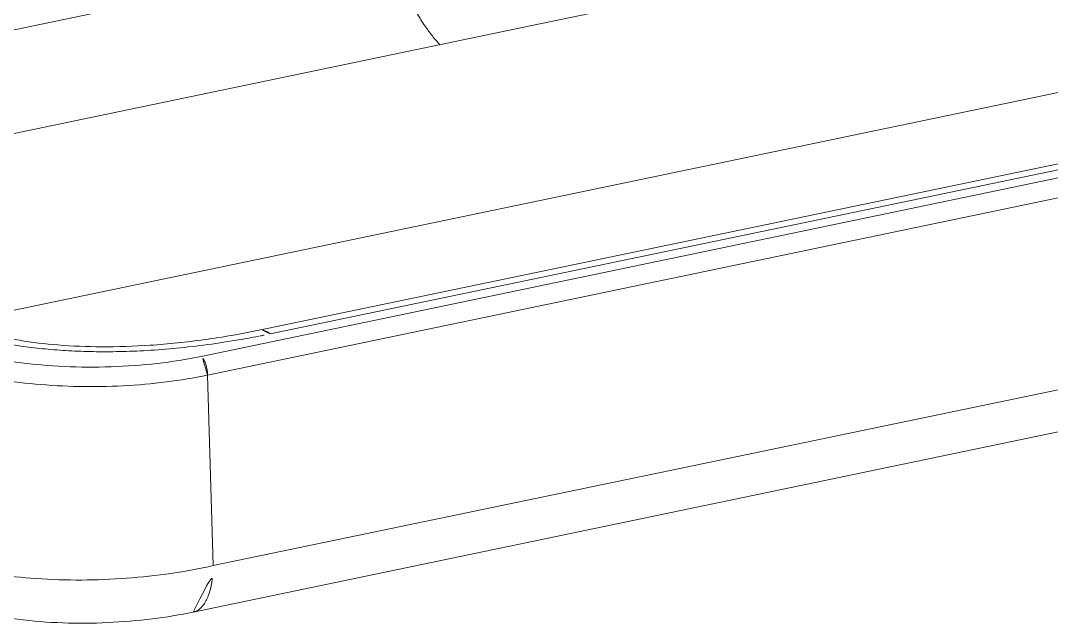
# Model space of a CAD drawing. Extents: x 16296665491 to 16296671741, y -37409618531 to -37409613952.
# Drawn here: x 16296666644.8 to 16296667010.6, y -37409615454.3 to -37409615240.4 of the extents above; entities that cross this region are included whole.
import ezdxf

# ---------------------------------------------------------------- set-up
doc = ezdxf.new("R2010")
doc.units = 0
doc.header["$LTSCALE"] = 10
doc.header["$MEASUREMENT"] = 0
doc.layers.get('0').update_dxf_attribs({"linetype": 'CONTINUOUS'})

msp = doc.modelspace()

# ---------------------------------------------------------------- linework, layer by layer
at = {"color": 9, "linetype": 'Continuous', "lineweight": 0}
for p, q in [((16296666823.364189, -37409615242.682663), (16296667040.545879, -37409615197.455971)), ((16296666788.070021, -37409615213.254646), (16296666588.744101, -37409615254.785347)), ((16296666606.21467, -37409615287.943413), (16296666823.364189, -37409615242.682663)), ((16296666625.511921, -37409615346.614403), (16296667130.996201, -37409615241.303123)), ((16296667280.502991, -37409615240.429512), (16296666708.849119, -37409615359.526398)), ((16296666733.389429, -37409615351.548363), (16296667250.333941, -37409615243.849487)), ((16296666711.09263, -37409615366.147163), (16296667282.779011, -37409615247.04351)), ((16296667277.678329, -37409615316.189194), (16296666713.16011, -37409615433.799454)), ((16296666729.385019, -37409615350.225906), (16296666729.383341, -37409615350.22625)), ((16296666711.09263, -37409615366.147163), (16296666713.16011, -37409615433.799454)), ((16296666706.07678, -37409615450.28186), (16296666706.077169, -37409615450.281776))]:
    msp.add_line(p, q, dxfattribs=at)
at = {"color": 7, "linetype": 'Continuous', "lineweight": 0}
for p, q in [((16296666729.38418, -37409615350.226067), (16296667246.32869, -37409615242.527199)), ((16296667270.593639, -37409615332.671883), (16296666706.07543, -37409615450.282143))]:
    msp.add_line(p, q, dxfattribs=at)
at = {"color": 9, "linetype": 'Continuous', "lineweight": 0}
for points, start_tangent, end_tangent in [([(16296666776.121031, -37409615215.744057), (16296666776.253889, -37409615216.173058), (16296666778.260469, -37409615222.125702), (16296666780.581051, -37409615227.997963), (16296666783.148979, -37409615233.521721), (16296666785.86657, -37409615238.484734), (16296666788.609159, -37409615242.741791), (16296666791.233141, -37409615246.217827), (16296666793.59185, -37409615248.907173)], (0.2943343707, -0.9557025051), (0.6862230381, -0.7273911891)), ([(16296666594.971951, -37409615337.114326), (16296666599.880301, -37409615340.686378), (16296666605.239111, -37409615343.86676), (16296666610.984579, -37409615346.672707), (16296666617.06361, -37409615349.12516), (16296666623.466101, -37409615351.249939), (16296666630.19504, -37409615353.071823), (16296666637.271919, -37409615354.603233), (16296666644.7134, -37409615355.849907), (16296666652.52434, -37409615356.80822), (16296666660.74811, -37409615357.471687), (16296666669.447809, -37409615357.828293), (16296666678.66469, -37409615357.850273), (16296666688.426109, -37409615357.506073), (16296666698.761539, -37409615356.755501), (16296666709.726931, -37409615355.545242), (16296666721.250191, -37409615353.832909), (16296666729.27537, -37409615352.377502)], (0.7771886837, -0.6292676298), (0.9815651443, 0.1911278827)), ([(16296666594.88007, -37409615344.486481), (16296666603.791771, -37409615350.218643), (16296666615.258539, -37409615355.106453), (16296666628.845169, -37409615358.974457), (16296666644.032591, -37409615361.67878), (16296666660.244431, -37409615363.117943), (16296666676.86709, -37409615363.23645), (16296666693.27128, -37409615362.026649), (16296666708.849119, -37409615359.526398)], (0.7767206482, -0.6298452466), (0.978924627, 0.2042218761)), ([(16296666729.27537, -37409615352.377502), (16296666729.79487, -37409615352.275902)], (0.9815651443, 0.1911278827), (0.9812463486, 0.1927578882)), ([(16296666729.79487, -37409615352.275902), (16296666733.389429, -37409615351.548363)], (0.9812463486, 0.1927578881), (0.9789772667, 0.2039693879)), ([(16296666733.389429, -37409615351.548363), (16296666731.22333, -37409615350.333511), (16296666729.385139, -37409615350.22654)], (-0.7771459615, 0.629320391), (-0.9802038495, -0.1979909427)), ([(16296666711.09263, -37409615366.147163), (16296666711.00794, -37409615364.62281), (16296666710.713449, -37409615363.095787), (16296666710.224501, -37409615361.631462), (16296666709.575661, -37409615360.387154), (16296666708.83287, -37409615359.529793)], (0.0221674099, 0.9997542728), (-0.7771459615, 0.629320391)), ([(16296666592.636511, -37409615421.924606), (16296666600.253281, -37409615426.632683), (16296666609.82859, -37409615430.71553), (16296666621.72522, -37409615434.207176), (16296666635.54508, -37409615436.836357), (16296666650.27614, -37409615438.397614), (16296666666.452101, -37409615438.90213), (16296666682.377581, -37409615438.277122), (16296666698.26235, -37409615436.542152), (16296666713.16011, -37409615433.799454)], (0.7970646826, -0.6038939408), (0.9755986791, 0.2195614206)), ([(16296666706.07506, -37409615450.27137), (16296666707.11334, -37409615449.941093), (16296666709.481501, -37409615448.006279), (16296666711.371639, -37409615444.551277), (16296666712.62961, -37409615439.740967), (16296666713.16011, -37409615433.799454)], (0.9799550124, 0.1992189088), (0.0221674099, 0.9997542728))]:
    msp.add_spline(points, degree=3, dxfattribs=dict(at, start_tangent=start_tangent, end_tangent=end_tangent))
at = {"color": 7, "linetype": 'Continuous', "lineweight": 0}
for points, start_tangent, end_tangent in [([(16296666729.383869, -37409615350.226051), (16296666710.075319, -37409615353.586189), (16296666690.79003, -37409615355.588989), (16296666673.428261, -37409615356.137589), (16296666658.023741, -37409615355.479797), (16296666644.37697, -37409615353.802963), (16296666632.40457, -37409615351.234863), (16296666622.11109, -37409615347.878899), (16296666613.616449, -37409615343.863258), (16296666607.635229, -37409615339.831093)], (-0.9789901198, -0.2039076884), (-0.7770700083, 0.6294141738)), ([(16296666711.09264, -37409615366.147369), (16296666696.51465, -37409615368.597069), (16296666681.166691, -37409615369.971313), (16296666665.511141, -37409615370.229858), (16296666650.019461, -37409615369.365471), (16296666635.15934, -37409615367.404419), (16296666621.379311, -37409615364.405907), (16296666609.095461, -37409615360.460258), (16296666598.67894, -37409615355.685966), (16296666590.44537, -37409615350.22596)], (-0.9783894505, -0.2067706053), (-0.7748423197, 0.6321545536)), ([(16296666602.12261, -37409615439.071327), (16296666612.815149, -37409615444.930656), (16296666627.682249, -37409615449.904556), (16296666643.7143, -37409615452.857071), (16296666659.74346, -37409615454.117363), (16296666675.681549, -37409615454.022469), (16296666691.56181, -37409615452.679314), (16296666706.0774, -37409615450.281723)], (0.82507713, -0.5650201143), (0.9789658036, 0.2040243992))]:
    msp.add_spline(points, degree=3, dxfattribs=dict(at, start_tangent=start_tangent, end_tangent=end_tangent))

doc.saveas('drawing.dxf')
